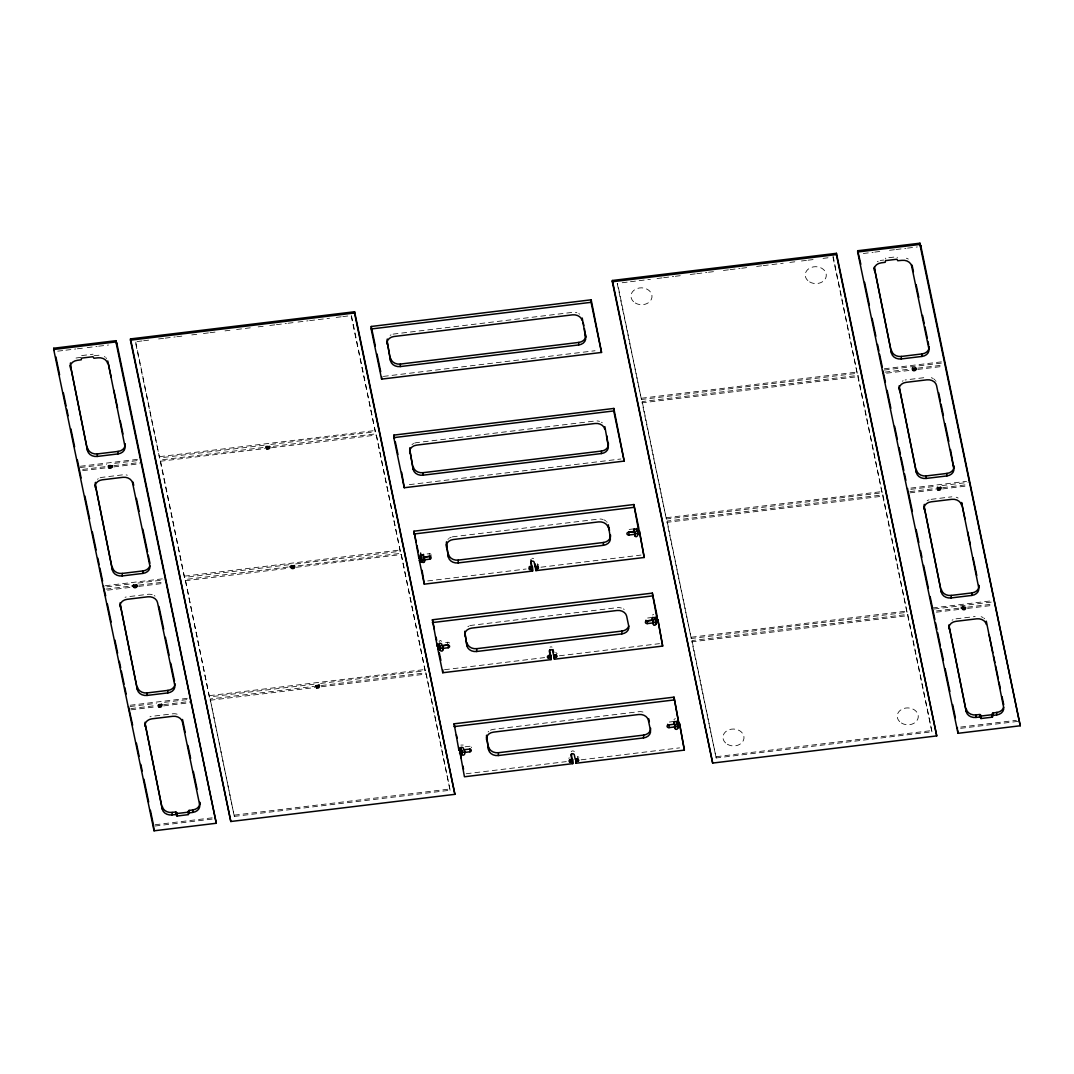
<?xml version="1.0" encoding="UTF-8"?>
<svg xmlns="http://www.w3.org/2000/svg" width="1074" height="1074" viewBox="0 0 1074 1074"><rect width="100%" height="100%" fill="white"/><g stroke="black" fill="none" stroke-linecap="round" stroke-linejoin="round"><path stroke-width="0.75" stroke-dasharray="5 3.75" d="M264.137 445.227L159.57 457.913L135.754 342.136M289.054 564.723L184.486 577.409L160.268 461.256L160.321 459.994L264.889 447.321M184.486 577.409L160.321 459.994M313.97 684.219L209.403 696.905L185.238 579.49L288.141 567.018M209.403 696.905L185.238 579.49M321.354 685.507L425.922 672.821L450.087 790.236L234.32 816.401L210.142 698.986L314.709 686.313M234.32 816.401L210.142 698.986M270.782 444.421L375.35 431.748L351.185 314.346M295.699 563.917L400.266 551.244L376.088 433.842L271.521 446.516M400.266 551.244L376.088 433.842M320.602 683.413L425.17 670.74L401.005 553.338L296.437 566.011M429.157 556.493L429.264 553.674L424.982 554.197M425.17 670.74L401.005 553.338M450.087 790.236L425.922 672.821M447.616 645.071L447.737 642.252L443.455 642.776M537.201 566.616L537.309 563.796L538.759 565.219M577.356 759.224L577.463 756.405L578.98 757.291M833.035 255.907L857.2 373.322L641.433 399.488L617.604 283.711M642.131 402.831L642.185 401.569L857.951 375.403L882.116 492.818L666.35 518.984L642.131 402.831L857.898 376.665L857.951 375.403M666.35 518.984L642.185 401.569M667.048 522.326L667.088 521.065L882.868 494.899L907.033 612.314L691.253 638.48L667.048 522.326L882.815 496.161L882.868 494.899M691.253 638.48L667.088 521.065M691.951 641.822L692.005 640.56L907.772 614.395L931.95 731.81L716.17 757.962L691.951 641.822L907.731 615.657L907.772 614.395M716.17 757.962L692.005 640.56M557.218 653.798L555.768 652.374M673.935 719.499L675.371 718.573M460.84 745.074L463.27 745.047M569.139 757.734L568.911 758.513M652.482 614.959L653.69 614.529M57.727 351.171L64.279 350.379M65.917 350.178L75.744 348.983M77.382 348.795L85.571 347.801M87.209 347.6L97.036 346.405M98.674 346.204L108.501 345.022M141.996 340.955L135.364 341.76L159.57 457.913M143.661 340.753L151.958 339.746M158.603 338.941L163.57 338.337M165.235 338.135L175.196 336.927M176.861 336.726L185.158 335.719M191.79 334.913L196.77 334.309M203.416 333.504L208.396 332.9M210.048 332.698L218.344 331.691M224.99 330.886L229.97 330.282M236.602 329.476L251.544 327.664M258.19 326.872L263.157 326.268M269.802 325.462L274.783 324.858M276.448 324.657L286.396 323.449M288.06 323.247L296.357 322.24M298.022 322.039L307.983 320.831M309.634 320.629L329.557 318.213M336.189 317.407L341.17 316.803M342.834 316.602L351.131 315.595L375.35 431.748M622.195 282.731L628.84 281.925M630.492 281.724L650.414 279.307M657.046 278.502L662.027 277.897M663.692 277.696L673.653 276.488M675.304 276.287L683.614 275.28M690.246 274.474L695.227 273.87M696.892 273.669L706.84 272.46M708.504 272.259L716.801 271.252M723.446 270.447L728.427 269.843M730.078 269.641L740.04 268.433M741.704 268.232L750.001 267.225M756.633 266.419L761.614 265.815M763.278 265.614L783.201 263.211M789.833 262.405L794.814 261.801M801.459 260.995L806.426 260.391M808.091 260.19L816.388 259.183M823.033 258.378L828.014 257.773M863.321 253.491L873.149 252.296M874.786 252.095L882.976 251.101M889.527 250.309L894.441 249.718M896.078 249.517L905.906 248.322M907.543 248.121L917.371 246.939M81.651 355.588L93.062 354.205M888.869 257.706L897.018 256.726L897.273 257.773M80.966 357.387L77.328 357.83A8.417 6.753 2.2 0 0 75.234 358.313M883.714 260.056L881.284 260.338A8.417 6.753 2.2 0 0 880.224 260.526M383.364 376.41L595.023 350.742M80.349 466.264L137.673 459.323M159.623 456.651L375.403 430.499M641.487 398.226L857.253 372.06M884.305 368.785L941.63 361.831M80.295 467.526L106.501 464.344M114.69 463.35L137.633 460.571M884.264 370.033L943.227 362.891M82.685 469.419L105.614 466.64M113.804 465.646L141.647 462.263M885.003 372.128L909.571 369.147M917.76 368.154L942.328 365.173M82.631 470.667L105.561 467.888M113.75 466.895L139.969 463.713M160.268 461.256L264.835 448.57M271.48 447.764L376.048 435.091M886.6 373.188L909.53 370.409M917.72 369.416L942.287 366.435M923.761 377.712L906.201 379.834A8.417 6.753 2.2 0 0 905.127 380.021M409.315 484.642L620.973 458.974M105.265 585.76L162.59 578.819M184.54 576.147L400.307 549.995M666.39 517.722L882.17 491.556M910.859 488.079L966.546 481.327M106.85 586.82L131.417 583.84M137.969 583.048L164.174 579.866M910.806 489.341L935.373 486.361M941.925 485.569L968.144 482.387M105.964 589.102L132.169 585.934M138.721 585.142L163.288 582.162M909.92 491.623L936.125 488.442M942.677 487.65L967.244 484.669M107.548 590.163L132.115 587.183M138.667 586.391L163.235 583.41M185.184 580.752L288.087 568.267M296.397 567.26L400.964 554.587M909.866 492.872L936.072 489.704M942.623 488.912L967.204 485.931M634.143 528.838L628.438 529.522A1.678 1.356 2.2 0 0 627.135 530.368M931.118 499.329L951.859 496.819M427.68 580.94L526.139 569.005M540.934 567.206L641.03 555.07M652.616 617.402L646.91 618.1A1.678 1.356 2.2 0 0 645.608 618.946M130.169 705.256L187.507 698.315M209.457 695.643L425.223 669.478M691.307 637.218L907.087 611.052M932.501 607.978L991.463 600.822M130.129 706.517L156.334 703.336M164.523 702.342L187.453 699.563M934.085 609.025L991.409 602.084M444.502 669.72L544.599 657.583M559.406 655.784L659.503 643.648M130.867 708.598L155.435 705.618M163.624 704.625L189.843 701.456M936.474 610.918L959.404 608.139M967.593 607.146L992.161 604.165M130.827 709.86L155.394 706.88M163.584 705.886L189.789 702.705M210.101 700.248L314.669 687.561M321.301 686.756L425.868 674.083M936.421 612.18L959.351 609.388M967.54 608.394L992.108 605.427M956.035 618.825L975.179 616.503M465.136 746.806L469.419 746.282A1.678 1.356 2.2 0 1 470.291 746.363M674.297 721.446L668.592 722.131A1.678 1.356 2.2 0 0 668.176 722.238M466.197 773.75L566.293 761.614M581.101 759.815L679.547 747.88M155.086 824.751L214.048 817.609M234.36 815.139L450.14 788.974M716.224 756.714L931.99 730.548M960.68 727.071L1016.38 720.318M155.045 826.013L214.008 818.858M960.639 728.32L1017.964 721.379M94.042 355.736L98.083 355.306A8.417 6.753 2.2 0 1 102.419 355.709M441.683 641.272L440.165 640.386L439.078 641.581M885.607 258.109L885.795 259.049M832.994 257.169L857.2 373.322M857.898 376.665L882.116 492.818M882.815 496.161L907.033 612.314M907.731 615.657L931.95 731.81M617.214 283.335L641.433 399.488M467.888 626.679A8.417 6.753 2.2 0 1 468.774 626.169M469.741 625.766A8.417 6.753 2.2 0 1 471.848 625.283L617.08 607.669A8.417 6.753 2.2 0 1 621.416 608.059M623.35 608.918A8.417 6.753 2.2 0 1 624.209 609.482M447.737 642.252A1.678 1.356 2.2 0 1 449.536 643.044M550.009 647.166A1.678 1.356 2.2 0 1 552.063 647.139M447.912 539.376A8.417 6.753 2.2 0 1 448.61 538.692M449.415 538.101A8.417 6.753 2.2 0 1 451.281 537.188M452.302 536.893A8.417 6.753 2.2 0 1 453.376 536.705L598.607 519.091A8.417 6.753 2.2 0 1 602.944 519.48M603.95 519.856A8.417 6.753 2.2 0 1 605.736 520.903M606.488 521.561A8.417 6.753 2.2 0 1 607.132 522.286M429.264 553.674A1.678 1.356 2.2 0 1 431.077 554.466M531.912 558.413A1.678 1.356 2.2 0 1 533.59 558.561M488.079 731.985A8.417 6.753 2.2 0 1 488.777 731.313M490.469 730.213A8.417 6.753 2.2 0 1 493.53 729.313L638.762 711.7A8.417 6.753 2.2 0 1 645.044 712.948M471.231 747.088A1.678 1.356 2.2 0 1 471.379 747.773M571.193 751.773A1.678 1.356 2.2 0 1 574.308 751.719M177.156 714.197A8.417 6.753 2.2 0 0 172.82 713.794L152.065 716.318A8.417 6.753 2.2 0 0 149.971 716.801M104.353 356.555A8.417 6.753 2.2 0 1 105.212 357.132M105.964 357.79A8.417 6.753 2.2 0 1 106.608 358.515M97.479 479.313A8.417 6.753 2.2 0 1 98.284 478.722M100.15 477.809A8.417 6.753 2.2 0 1 102.245 477.326L122.986 474.802A8.417 6.753 2.2 0 1 127.323 475.205M152.24 594.701A8.417 6.753 2.2 0 0 147.903 594.298L127.162 596.822A8.417 6.753 2.2 0 0 125.054 597.305M154.186 595.546A8.417 6.753 2.2 0 1 155.032 596.124M906.375 258.216A8.417 6.753 2.2 0 1 908.309 259.076M981.112 616.704A8.417 6.753 2.2 0 1 983.059 617.563M983.905 618.127A8.417 6.753 2.2 0 1 984.657 618.785M952.074 620.222A8.417 6.753 2.2 0 1 952.96 619.725M927.157 500.739A8.417 6.753 2.2 0 1 929.023 499.826M902.241 381.243A8.417 6.753 2.2 0 1 903.14 380.733M956.196 497.208A8.417 6.753 2.2 0 1 958.142 498.067M931.292 377.712A8.417 6.753 2.2 0 1 933.225 378.572M934.085 379.135A8.417 6.753 2.2 0 1 934.836 379.793M935.481 380.518A8.417 6.753 2.2 0 1 936.004 381.31M877.324 261.747A8.417 6.753 2.2 0 1 878.223 261.237M390.131 335.383A8.417 6.753 2.2 0 1 391.03 334.873M393.03 334.175A8.417 6.753 2.2 0 1 394.091 333.987L572.523 312.346A8.417 6.753 2.2 0 1 576.859 312.735M578.805 313.595A8.417 6.753 2.2 0 1 579.651 314.172M411.986 444.609A8.417 6.753 2.2 0 1 413.678 443.508M414.645 443.106A8.417 6.753 2.2 0 1 416.739 442.609L595.171 420.981A8.417 6.753 2.2 0 1 599.507 421.37M601.453 422.23A8.417 6.753 2.2 0 1 602.299 422.794M901.395 722.99A10.525 8.444 2.2 0 0 918.203 717.566A10.525 8.444 2.2 0 0 903.704 708.504A10.525 8.444 2.2 0 0 901.395 722.99M727.34 744.255A10.525 8.444 2.2 0 0 743.946 738.482A10.525 8.444 2.2 0 0 729.165 729.716A10.525 8.444 2.2 0 0 727.34 744.255M809.621 281.912A10.525 8.444 2.2 0 0 826.242 276.139A10.525 8.444 2.2 0 0 811.461 267.372A10.525 8.444 2.2 0 0 809.621 281.912M635.258 302.989A10.525 8.444 2.2 0 0 651.945 297.35A10.525 8.444 2.2 0 0 637.285 288.476A10.525 8.444 2.2 0 0 635.258 302.989"/><path stroke-width="1.5" d="M145.084 722.238A8.417 6.753 2.2 0 0 145.165 724.01L162.322 809.246A8.417 6.753 2.2 0 0 172.015 814.924L176.055 814.495L177.022 816.025L188.433 814.642L188.742 812.951L192.756 812.4A8.417 6.753 2.2 0 0 199.657 804.708L199.764 802.197A8.417 6.753 2.2 0 1 192.85 809.89L192.756 812.4M53.7 349.48L53.754 348.231L115.992 340.686L116.69 344.029L116.73 342.767L216.29 823.261L154.052 830.806L53.7 349.48L115.938 341.935L115.992 340.686M118.019 453.913L118.113 451.416A8.417 6.753 2.2 0 0 125.014 443.723L124.92 446.22A8.417 6.753 2.2 0 1 118.019 453.913L97.264 456.437A8.417 6.753 2.2 0 1 87.571 450.758L70.428 365.522A8.417 6.753 2.2 0 1 70.32 364.636M87.571 450.758L70.428 365.522M95.237 487.515A8.417 6.753 2.2 0 1 102.151 479.836L122.892 477.312A8.417 6.753 2.2 0 1 132.585 482.991L149.836 565.716A8.417 6.753 2.2 0 1 142.936 573.409L122.181 575.933A8.417 6.753 2.2 0 1 112.488 570.254L95.344 485.018A8.417 6.753 2.2 0 1 95.438 482.374M97.264 456.437L97.372 453.926A8.417 6.753 2.2 0 1 87.679 448.247M124.92 446.22L107.776 360.985M103.574 587.223L103.628 585.961M112.488 570.254L95.344 485.018M120.154 607.011A8.417 6.753 2.2 0 1 127.068 599.332L147.809 596.808A8.417 6.753 2.2 0 1 157.502 602.487L174.753 685.212A8.417 6.753 2.2 0 1 167.839 692.905L147.098 695.428A8.417 6.753 2.2 0 1 137.405 689.75L120.248 604.514A8.417 6.753 2.2 0 1 120.181 602.742M130.464 340.176L130.518 338.914L354.581 311.755L454.893 794.33L230.816 821.503L130.464 340.176L354.541 313.004L354.581 311.755M122.181 575.933L122.275 573.422A8.417 6.753 2.2 0 1 112.582 567.743M137.405 689.75L120.248 604.514M142.936 573.409L143.03 570.912A8.417 6.753 2.2 0 0 149.836 565.85M147.098 695.428L147.192 692.918A8.417 6.753 2.2 0 1 137.499 687.239M153.448 824.953L154.052 830.806M162.322 809.246L145.165 724.01M167.839 692.905L167.947 690.394A8.417 6.753 2.2 0 0 174.955 683.588M172.015 814.924L172.108 812.414A8.417 6.753 2.2 0 1 162.416 806.735M175.639 814.481L176.149 811.984L177.022 816.025M176.848 815.193L176.955 812.682M188.259 813.81L188.621 810.588L192.85 809.89M189.131 812.843L189.225 810.333M230.816 821.503L130.518 338.914M371.161 328.98L371.255 326.469L591.183 299.807L601.534 352.447L381.619 379.122L371.161 328.98L591.089 302.318L591.183 299.807M381.619 379.122L381.713 376.612M584.431 328.657L585.598 337.249A8.417 6.753 2.2 0 1 578.698 344.942L400.266 366.57A8.417 6.753 2.2 0 1 390.574 360.891L387.19 341.68A8.417 6.753 2.2 0 1 387.083 340.794M390.574 360.891L387.19 341.68M393.809 437.615L393.903 435.104L613.831 408.442L624.182 461.082L404.267 487.744L393.809 437.615L613.737 410.939L613.831 408.442M400.266 366.57L400.374 364.073A8.417 6.753 2.2 0 1 390.681 358.394M404.267 487.744L401.663 472.305M606.77 435.776L608.246 445.885A8.417 6.753 2.2 0 1 601.346 453.564L422.914 475.205A8.417 6.753 2.2 0 1 413.222 469.526L409.838 450.301A8.417 6.753 2.2 0 1 409.932 447.67M413.222 469.526L409.838 450.301M420.968 554.681L420.86 557.5L418.779 557.755L413.946 531.2L633.861 504.538L638.815 528.26L638.708 531.093L636.627 531.335C637.54 527.737 631.754 528.381 634.036 531.657L628.33 532.342A1.678 1.356 2.2 0 0 626.947 533.885A1.678 1.356 2.2 0 0 628.881 535.013L634.586 534.328L634.707 531.509L629.002 532.194A1.678 1.356 2.2 0 1 628.558 532.207M418.779 557.755L418.887 554.936M529.294 566.589L532.342 566.535L532.583 571.032L424.284 584.162L419.343 560.427L419.451 557.607L421.518 557.352C420.619 560.95 426.391 560.319 424.109 557.044L429.815 556.345A1.678 1.356 2.2 0 0 430.916 555.808M422.914 475.205L423.022 472.694A8.417 6.753 2.2 0 1 413.329 467.015M420.86 557.5L420.619 553.016M424.458 558.708C426.445 565.072 418.484 562.561 421.518 557.352M421.76 561.85L421.867 559.03M424.351 561.527L424.002 559.863L429.707 559.165A1.678 1.356 2.2 0 0 431.09 557.634A1.678 1.356 2.2 0 0 429.157 556.493L423.451 557.191L423.559 554.372M424.002 559.863L424.109 557.044M424.284 584.162L422.082 570.267M429.707 559.165L429.815 556.345M439.427 643.259L439.32 646.078L437.252 646.333L432.406 619.779L652.334 593.116L657.275 616.838L657.167 619.658L655.1 619.913C655.999 616.315 650.226 616.959 652.509 620.235L646.803 620.92A1.678 1.356 2.2 0 0 645.42 622.464A1.678 1.356 2.2 0 0 647.354 623.591L653.059 622.907L653.167 620.087L647.461 620.772A1.678 1.356 2.2 0 1 645.89 620.275M437.252 646.333L437.36 643.514M551.056 659.611L550.814 655.113L551.056 659.611L442.757 672.74L437.803 649.005L437.91 646.186L439.991 645.93C439.078 649.528 444.864 648.897 442.582 645.622L448.288 644.924L448.18 647.743L442.475 648.441C444.341 653.932 436.662 649.971 439.991 645.93M440.233 650.428L440.34 647.609M442.475 648.441L442.582 645.622M603.373 545.31L603.494 542.491A8.417 6.753 2.2 0 0 610.394 534.798L610.287 537.618A8.417 6.753 2.2 0 1 603.373 545.31L458.142 562.924A8.417 6.753 2.2 0 1 448.449 557.245L446.475 544.397A8.417 6.753 2.2 0 1 446.569 541.752M442.824 650.106L442.931 647.286M442.757 672.74L442.864 669.921M448.449 557.245L446.475 544.397M458.142 562.924L458.262 560.104A8.417 6.753 2.2 0 1 448.57 554.426M461.122 747.289L461.014 750.108L458.934 750.364L454.101 723.809L674.016 697.147L678.862 723.701L674.016 697.147M458.934 750.364L459.041 747.544M572.751 763.641L572.509 759.143L572.751 763.641L464.438 776.771L459.605 750.216L461.256 758.137M464.827 635.795A8.417 6.753 2.2 0 1 471.741 628.102L616.973 610.488A8.417 6.753 2.2 0 1 626.666 616.167L628.746 626.196A8.417 6.753 2.2 0 1 621.846 633.888L476.614 651.502A8.417 6.753 2.2 0 1 466.922 645.823L464.935 632.962A8.417 6.753 2.2 0 1 464.867 631.203M464.277 749.652C467.069 756.472 459.766 757.519 461.686 749.974L462.558 752.337L464.559 751.867M461.914 754.458L462.035 751.639M466.922 645.823L464.935 632.962M464.169 752.471L469.875 751.787L469.982 748.967M476.614 651.502L476.722 648.669A8.417 6.753 2.2 0 1 467.029 642.99M486.522 739.825A8.417 6.753 2.2 0 1 493.422 732.132L638.654 714.519A8.417 6.753 2.2 0 1 648.347 720.198L650.441 730.226A8.417 6.753 2.2 0 1 643.541 737.919L498.309 755.532A8.417 6.753 2.2 0 1 488.616 749.853L486.629 737.006A8.417 6.753 2.2 0 1 486.549 735.234M488.616 749.853L486.629 737.006M498.309 755.532L498.417 752.713A8.417 6.753 2.2 0 1 488.724 747.034M530.959 559.849L531.805 567.273C526.085 565.756 530.784 573.516 530.274 566.79M532.583 571.032L532.342 566.535M634.586 534.328C635.204 539.94 639.997 534.557 637.298 531.187L639.366 530.945L644.212 557.487L535.913 570.63L535.564 568.952C540.074 570.106 538.866 564.656 535.12 566.871L535.228 564.038M535.564 568.952L535.671 566.132L535.913 570.63M537.631 568.696L537.738 565.877M549.74 649.958L550.277 655.838C544.558 654.334 549.257 662.094 548.747 655.368M554.372 659.208L554.13 654.71L554.372 659.208L662.671 646.065L657.838 619.523L655.758 619.765C658.469 623.135 653.663 628.518 653.059 622.907M554.023 657.53L556.104 657.275L556.211 654.455M578.698 344.942L578.792 342.431A8.417 6.753 2.2 0 0 585.706 334.739M585.598 337.249L582.215 318.025M571.435 754.002L571.959 759.882C566.253 758.365 570.938 766.124 570.428 759.399M576.067 763.238L575.825 758.741L576.067 763.238L684.366 750.108L679.533 723.554L676.781 723.957C677.694 720.359 671.921 720.99 674.19 724.265L674.297 721.446M575.718 761.56L577.785 761.318L577.906 758.499M601.346 453.564L601.44 451.067A8.417 6.753 2.2 0 0 608.421 445.133M608.246 445.885L604.863 426.66M612.328 281.75L612.368 280.489L836.445 253.316L936.743 735.905L712.666 763.064L612.328 281.75L836.391 254.578L836.445 253.316M610.287 537.618L608.3 524.77M621.846 633.888L621.953 631.069A8.417 6.753 2.2 0 0 628.76 626.008M628.881 535.013L629.002 532.194M638.708 531.093L633.861 504.538M634.036 531.657L634.143 528.838M634.935 535.993L634.707 531.509M636.627 531.335L636.734 528.515M644.212 557.487L639.366 530.945M647.354 623.591L647.461 620.772M643.541 737.919L643.648 735.099A8.417 6.753 2.2 0 0 650.656 728.293M657.167 619.658L652.334 593.116M652.509 620.235L652.616 617.402M653.408 624.571L653.167 620.087M655.1 619.913L655.207 617.094M655.999 624.263L655.758 619.765M662.671 646.065L657.838 619.523M669.048 727.635A1.678 1.356 2.2 0 1 667.102 726.494A1.678 1.356 2.2 0 1 668.484 724.963L674.861 724.118L674.754 726.937L669.048 727.635L669.156 724.816A1.678 1.356 2.2 0 1 667.572 724.319M677.694 728.293L677.452 723.809C680.392 730.642 672.995 731.689 674.861 724.118M676.781 723.957L676.889 721.124M684.366 750.108L679.533 723.554M712.666 763.064L612.368 280.489M857.656 252.001L857.71 250.739L919.948 243.194L920.646 246.537L920.7 245.288L1020.246 725.769L958.008 733.314L857.656 252.001L919.908 244.456L919.948 243.194M921.975 356.434L922.069 353.923A8.417 6.753 2.2 0 0 928.983 346.231L928.876 348.741A8.417 6.753 2.2 0 1 921.975 356.434L901.234 358.944A8.417 6.753 2.2 0 1 891.541 353.265L874.384 268.03A8.417 6.753 2.2 0 1 874.276 267.158M883.365 372.329L883.311 373.577L882.627 370.235M891.541 353.265L874.384 268.03M950.503 449.509L953.793 468.237A8.417 6.753 2.2 0 1 946.892 475.93L926.137 478.44A8.417 6.753 2.2 0 1 916.444 472.761L899.3 387.526A8.417 6.753 2.2 0 1 899.22 385.767M901.234 358.944L901.328 356.447A8.417 6.753 2.2 0 1 891.635 350.768M907.584 488.482L908 491.959M916.444 472.761L899.3 387.526M971.809 595.426L971.903 592.915A8.417 6.753 2.2 0 0 978.803 585.223L978.709 587.733A8.417 6.753 2.2 0 1 971.809 595.426L951.054 597.936A8.417 6.753 2.2 0 1 941.361 592.257L924.217 507.022A8.417 6.753 2.2 0 1 924.096 506.149M926.137 478.44L926.244 475.93A8.417 6.753 2.2 0 1 916.552 470.251M941.361 592.257L924.217 507.022M946.892 475.93L946.986 473.419A8.417 6.753 2.2 0 0 953.887 465.727M1003.626 707.35A8.417 6.753 2.2 0 1 996.82 712.411L992.497 713.19L992.403 717.15L980.992 718.533L980.012 717.002L975.971 717.432A8.417 6.753 2.2 0 1 966.278 711.753L949.121 626.518A8.417 6.753 2.2 0 1 949.054 624.759M951.054 597.936L951.148 595.426A8.417 6.753 2.2 0 1 941.455 589.747M978.709 587.733L961.552 502.498L964.935 518.715M957.364 728.722L957.404 727.474M958.008 733.314L957.592 729.837M966.278 711.753L949.121 626.518M975.971 717.432L976.065 714.922A8.417 6.753 2.2 0 1 966.372 709.243M979.595 716.989L980.106 714.505L980.992 718.533M980.817 717.701L980.911 715.19M992.403 717.15L992.698 715.472L996.712 714.922A8.417 6.753 2.2 0 0 1003.626 707.229L986.469 621.994A8.417 6.753 2.2 0 0 986.214 621.134M992.228 716.318L992.322 713.807M993.088 715.365L993.181 712.854M996.712 714.922L996.82 712.411M637.419 533.644L635.056 533.174M556.104 657.275C558.977 656.348 555.11 653.824 553.593 655.435L552.627 650.844A1.678 1.356 2.2 0 0 550.693 649.716A1.678 1.356 2.2 0 0 549.311 651.247L550.277 655.838M577.785 761.318C580.658 760.392 576.792 757.868 575.275 759.479L574.322 754.888A1.678 1.356 2.2 0 0 572.388 753.747A1.678 1.356 2.2 0 0 571.006 755.291L571.959 759.882M400.374 364.073L578.792 342.431M97.372 453.926L118.113 451.416M901.328 356.447L922.069 353.923M108.89 466.237L112.166 465.834M266.553 447.12L269.869 446.717M912.846 368.758L916.122 368.355M108.836 467.485L112.112 467.096M266.5 448.368L269.816 447.965M912.806 370.006L916.082 369.604M423.022 472.694L601.44 451.067M413.839 534.02L633.754 507.358M122.275 573.422L143.03 570.912M926.244 475.93L946.986 473.419M132.169 585.934L137.083 585.33M289.805 566.817L294.786 566.213M937.763 488.24L941.039 487.851M133.753 586.981L137.029 586.592M291.416 567.864L294.732 567.461M419.343 560.427L421.411 560.172M637.191 534.006L639.258 533.765M458.262 560.104L603.494 542.491M530.167 569.609L532.234 569.354M432.298 622.598L652.227 595.936M437.803 649.005L439.884 648.75M655.65 622.584L657.731 622.343M476.722 648.669L621.953 631.069M147.192 692.918L167.947 690.394M951.148 595.426L971.903 592.915M158.71 705.229L161.986 704.826M316.374 686.111L319.69 685.709M961.042 607.938L964.318 607.548M548.626 658.187L550.707 657.932M453.993 726.628L673.908 699.966M459.497 753.035L461.565 752.793M677.345 726.628L679.412 726.373M498.417 752.713L643.648 735.099M570.321 762.218L572.402 761.963M172.108 812.414L175.733 811.971M976.065 714.922L979.703 714.492M177.129 813.515L188.541 812.132L188.366 811.3M981.086 716.036L992.497 714.653M653.516 621.752L655.033 622.638L656.107 621.443M675.21 725.796L676.727 726.682L677.801 725.474M919.908 244.456L1020.246 725.769M912.068 265.13L913.424 271.615M916.122 284.597L918.834 297.565M922.553 315.42L924.244 323.529M924.915 326.764L927.292 338.122M927.963 341.371L928.634 344.606M938.676 392.735L940.368 400.844M941.039 404.093L943.402 415.45M945.093 423.559L948.825 441.401M967.647 531.697L970.346 544.666M973.057 557.648L976.776 575.489M989.181 634.962L992.9 652.817M993.571 656.053L994.927 662.551M995.598 665.786L998.31 678.768M998.981 682.003L1000.337 688.501M1002.029 696.61L1003.72 704.719M928.876 348.741L911.638 266.016A8.417 6.753 2.2 0 0 901.945 260.338L897.77 260.727L896.924 259.237L885.513 260.62L885.204 262.298L881.19 262.848A8.417 6.753 2.2 0 0 874.29 270.541M953.793 468.237L936.541 385.512A8.417 6.753 2.2 0 0 926.849 379.834L906.107 382.344A8.417 6.753 2.2 0 0 899.207 390.037M860.838 264.285L857.71 250.739M864.597 282.274L869.363 305.177M872.101 318.266L875.847 336.269M877.552 344.445L878.921 350.983M879.606 354.259L882.331 367.348M883.701 373.967L885.419 382.143M887.124 390.318L890.87 408.321M894.615 426.311L897.354 439.4M899.059 447.576L900.415 454.127M901.099 457.39L903.825 470.479M904.509 473.755L905.879 480.306M908.617 493.463L912.376 511.452M916.122 529.455L918.847 542.531M920.552 550.72L921.922 557.258M923.627 565.434L928.406 588.337M930.111 596.526L934.904 619.497M935.575 622.772L936.944 629.31M937.629 632.586L940.354 645.675M941.039 648.938L943.428 660.389M945.133 668.578L949.899 691.481M952.638 704.571L955.363 717.66M836.391 254.578L936.743 735.905M591.089 302.318L601.534 352.447M613.737 410.939L624.182 461.082M674.754 726.937L675.103 728.615M583.169 322.589L583.8 325.623M608.904 527.629L609.495 530.502M648.763 718.815L649.354 721.674M553.056 649.555L553.701 652.616M535.12 566.871L534.167 562.266A1.678 1.356 2.2 0 0 532.221 561.138A1.678 1.356 2.2 0 0 530.851 562.669L531.805 567.273M423.451 557.191C424.351 555.057 420.713 553.459 420.511 555.835M439.32 646.078C437.051 642.802 442.824 642.171 441.911 645.769L447.616 645.071A1.678 1.356 2.2 0 1 449.563 646.212A1.678 1.356 2.2 0 1 448.18 647.743M461.014 750.108C458.732 746.833 464.518 746.202 463.606 749.8L469.311 749.115A1.678 1.356 2.2 0 1 471.258 750.243A1.678 1.356 2.2 0 1 469.875 751.787M371.255 326.469L375.309 345.882M376.987 353.964L380.706 371.752M393.903 435.104L394.588 438.34M395.259 441.575L397.957 454.517M413.946 531.2L416.256 542.276M416.913 545.444L418.229 551.768M419.451 557.607L420.431 562.36M432.406 619.779L434.393 629.27M436.044 637.177L436.702 640.346M437.91 646.186L438.568 649.354M439.239 652.509L440.877 660.429M454.101 723.809L454.758 726.977M456.41 734.885L457.068 738.053M462.907 766.044L463.565 769.199M354.541 313.004L454.893 794.33M115.938 341.935L216.29 823.261M108.447 364.234L111.159 377.216M113.857 390.184L117.576 408.026M120.288 421.008L122.986 433.99M133.028 482.105L133.7 485.354M136.398 498.336L139.11 511.305M142.829 529.146L147.568 551.861M148.239 555.097L149.93 563.219M158.952 606.474L163.691 629.176M165.383 637.285L169.101 655.127M170.793 663.249L174.512 681.091M182.513 719.473L185.211 732.455M187.923 745.437L190.622 758.405M193.333 771.387L197.052 789.229M199.657 804.708L182.419 721.983A8.417 6.753 2.2 0 0 172.726 716.304L151.971 718.815A8.417 6.753 2.2 0 0 145.071 726.507M55.861 356.863L59.607 374.853M63.366 392.856L66.091 405.945M66.776 409.207L68.132 415.759M70.871 428.848L74.616 446.838M77.341 459.927L81.114 477.997M84.859 495.987L89.639 518.89M92.364 531.979L96.123 549.969M97.828 558.158L99.184 564.696M99.869 567.971L102.594 581.061M105.682 595.855L103.802 588.337M107.387 604.031L111.146 622.021M114.891 640.023L117.616 653.113M119.321 661.289L120.691 667.827M121.375 671.102L124.101 684.192M124.785 687.467L126.155 694.005M132.639 725.165L128.491 706.719M136.398 743.154L139.123 756.244M140.828 764.419L142.198 770.971M143.903 779.147L148.668 802.05M150.373 810.226L153.112 823.315M53.754 348.231L54.21 350.46M269.467 446.301A1.678 1.356 2.2 0 1 267.869 447.858A1.678 1.356 2.2 0 1 266.137 446.354M294.249 565.461A1.678 1.356 2.2 0 1 292.786 567.354A1.678 1.356 2.2 0 1 291.148 565.501M318.938 684.648A1.678 1.356 2.2 0 1 318.334 686.729A1.678 1.356 2.2 0 1 315.984 685.695M608.193 527.589A8.417 6.753 2.2 0 0 598.5 521.91L453.268 539.524A8.417 6.753 2.2 0 0 446.368 547.216M70.347 363.75A8.417 6.753 2.2 0 1 70.522 362.891M107.669 363.495A8.417 6.753 2.2 0 0 97.976 357.817L93.935 358.246L92.968 356.716L81.557 358.098L81.248 359.79L77.234 360.34A8.417 6.753 2.2 0 0 70.334 368.033M111.817 465.66A1.678 1.356 2.2 0 1 110.112 466.975A1.678 1.356 2.2 0 1 108.447 465.592M161.422 703.967A1.678 1.356 2.2 0 1 160.657 705.846A1.678 1.356 2.2 0 1 158.375 705.041M136.626 584.686A1.678 1.356 2.2 0 1 135.176 586.471A1.678 1.356 2.2 0 1 133.391 584.847M986.375 624.504A8.417 6.753 2.2 0 0 976.682 618.825L955.941 621.336A8.417 6.753 2.2 0 0 949.027 629.028M924.11 509.532A8.417 6.753 2.2 0 1 931.024 501.84L951.765 499.329A8.417 6.753 2.2 0 1 961.458 505.008M924.137 505.263A8.417 6.753 2.2 0 1 924.311 504.391M965.566 607.401A1.678 1.356 2.2 0 1 963.19 608.34A1.678 1.356 2.2 0 1 962.64 606.233M915.746 367.939A1.678 1.356 2.2 0 1 914.081 369.483A1.678 1.356 2.2 0 1 912.43 367.872M940.462 486.978A1.678 1.356 2.2 0 1 939.132 488.979A1.678 1.356 2.2 0 1 937.427 487.14M387.096 344.177A8.417 6.753 2.2 0 1 393.997 336.498L572.429 314.857A8.417 6.753 2.2 0 1 582.121 320.535M387.11 339.908A8.417 6.753 2.2 0 1 387.284 339.035M409.744 452.812A8.417 6.753 2.2 0 1 416.645 445.119L595.077 423.492A8.417 6.753 2.2 0 1 604.769 429.17M608.354 443.374A8.417 6.753 2.2 0 1 608.461 444.247M316.615 687.83A1.678 1.356 2.2 0 0 319.26 686.89A1.678 1.356 2.2 0 0 316.897 685.507A1.678 1.356 2.2 0 0 316.615 687.83M291.698 568.334A1.678 1.356 2.2 0 0 294.357 567.408A1.678 1.356 2.2 0 0 291.98 566.011A1.678 1.356 2.2 0 0 291.698 568.334M266.782 448.838A1.678 1.356 2.2 0 0 269.44 447.912A1.678 1.356 2.2 0 0 267.064 446.516A1.678 1.356 2.2 0 0 266.782 448.838M158.818 706.88A1.678 1.356 2.2 0 0 161.57 706.128A1.678 1.356 2.2 0 0 159.341 704.584A1.678 1.356 2.2 0 0 158.818 706.88M133.901 587.384A1.678 1.356 2.2 0 0 136.653 586.632A1.678 1.356 2.2 0 0 134.438 585.088A1.678 1.356 2.2 0 0 133.901 587.384M108.984 467.888A1.678 1.356 2.2 0 0 111.736 467.136A1.678 1.356 2.2 0 0 109.521 465.592A1.678 1.356 2.2 0 0 108.984 467.888M912.954 370.409A1.678 1.356 2.2 0 0 915.692 369.657A1.678 1.356 2.2 0 0 913.477 368.113A1.678 1.356 2.2 0 0 912.954 370.409M937.857 489.892A1.678 1.356 2.2 0 0 940.609 489.153A1.678 1.356 2.2 0 0 938.394 487.609A1.678 1.356 2.2 0 0 937.857 489.892M962.774 609.388A1.678 1.356 2.2 0 0 965.526 608.649A1.678 1.356 2.2 0 0 963.311 607.092A1.678 1.356 2.2 0 0 962.774 609.388"/></g></svg>
